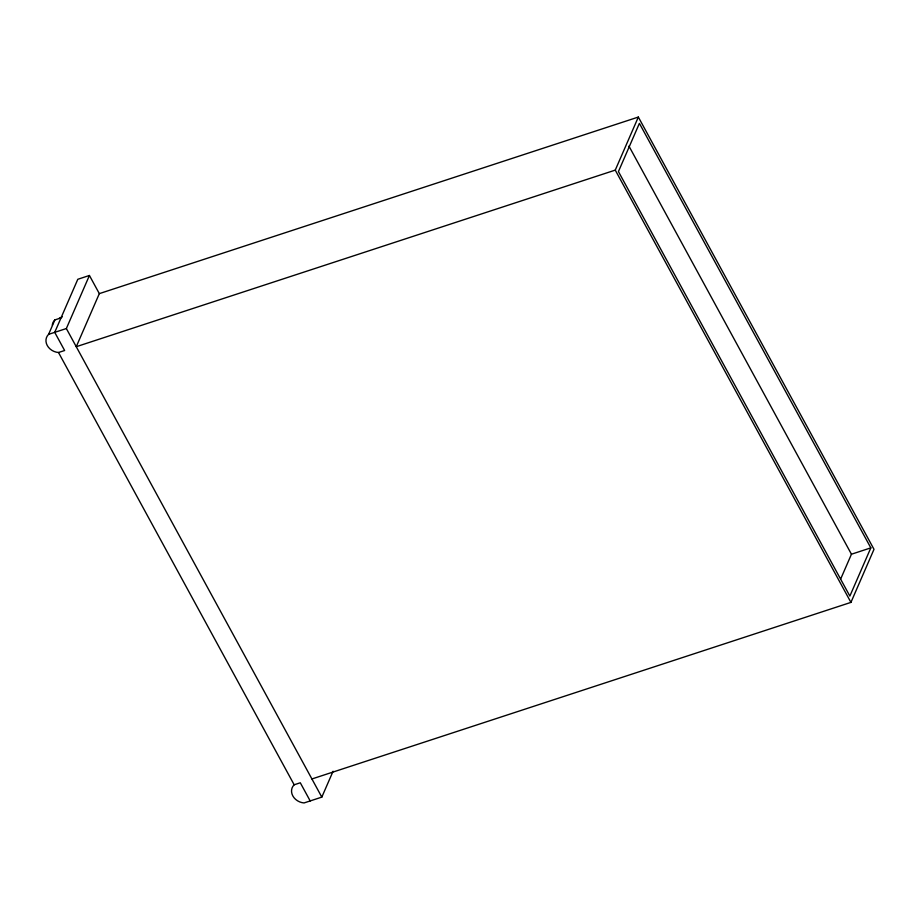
<?xml version="1.0" encoding="UTF-8"?>
<svg xmlns="http://www.w3.org/2000/svg" width="920" height="920" viewBox="0 0 920 920"><rect width="100%" height="100%" fill="white"/><g stroke="black" fill="none" stroke-linecap="round" stroke-linejoin="round"><path stroke-width="1.38" d="M333.074 771.247L321.816 797.122L304.06 802.942A12.247 10.189 23.5 0 1 292.825 795.926A12.247 10.189 23.5 0 1 294.17 784.783L58.5 352.509A12.247 10.189 23.5 0 1 47.254 345.494A12.247 10.189 23.5 0 1 48.599 334.351L54.878 319.907L61.007 317.906M48.599 334.351L66.355 328.543L89.424 275.471L99.325 293.63L76.257 346.702L615.261 170.119L638.342 117.058L874 549.32L850.931 602.393L311.914 778.964M840.684 578.979L851.448 554.219L870.826 547.871L639.4 123.36L618.435 171.568L849.861 596.08L870.826 547.871M59.248 318.32L62.341 316.836M89.424 275.471L77.809 279.277L54.728 332.35L64.63 350.508L58.5 352.509M99.325 293.63L638.342 117.058M294.17 784.783L300.299 782.782L310.19 800.94M628.946 146.096L851.448 554.219M615.261 170.119L850.931 602.393M66.355 328.543L321.816 797.122M52.302 325.082A12.247 10.189 23.5 0 1 54.878 319.907"/></g></svg>
